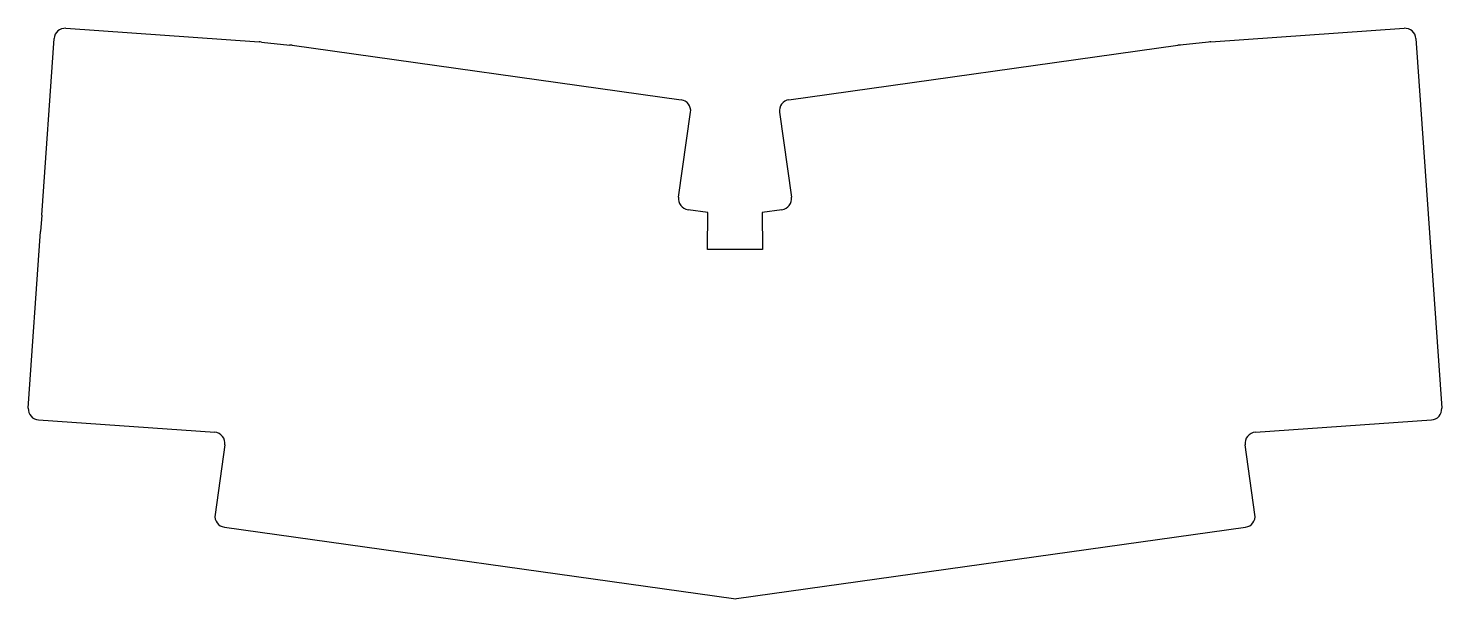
# Model space of a CAD drawing. Header units: millimetres. Extents: x 101 to 356, y -133 to -30.
import ezdxf

# ---------------------------------------------------------------- set-up
doc = ezdxf.new("R2010")
doc.units = ezdxf.units.MM

msp = doc.modelspace()

# ---------------------------------------------------------------- linework, layer by layer
for p, q in [((107.7, -29.58), (142.61, -32.03)), ((314.66, -32.03), (349.58, -29.58)), ((103.33, -63.36), (105.56, -31.44)), ((143.04, -32.1), (148.14, -32.63)), ((148.6, -32.64), (218.91, -42.52)), ((238.37, -42.52), (308.68, -32.64)), ((314.23, -32.1), (309.14, -32.63)), ((351.71, -31.44), (356.39, -98.28)), ((218.45, -60.13), (220.61, -44.78)), ((236.67, -44.78), (238.83, -60.13)), ((103.33, -63.36), (103.12, -66.36)), ((223.75, -62.9), (220.15, -62.39)), ((223.68, -69.6), (223.75, -62.9)), ((237.13, -62.39), (233.53, -62.9)), ((233.53, -62.9), (233.59, -69.6)), ((100.89, -98.28), (103.12, -66.36)), ((233.59, -69.6), (223.68, -69.6)), ((102.75, -100.41), (134.58, -102.64)), ((322.7, -102.64), (354.53, -100.41)), ((136.42, -104.91), (134.65, -117.53)), ((322.63, -117.53), (320.86, -104.91)), ((136.35, -119.79), (228.36, -132.72)), ((228.92, -132.72), (320.93, -119.79))]:
    msp.add_line(p, q)
for centre, start, end in [((107.56, -31.58), 86, 176), ((349.72, -31.58), 4, 94), ((142.47, -34.02), 433.4489, 86), ((148.32, -34.62), 82, 95.2543), ((308.96, -34.62), 84.7457, 98), ((314.8, -34.02), 94, 106.5511), ((218.63, -44.5), 352, 82), ((238.65, -44.5), 98, 188), ((220.43, -60.41), 172, 262), ((236.85, -60.41), 278, 8), ((102.89, -98.42), 176, 266), ((354.39, -98.42), 274, 4), ((134.44, -104.63), 352, 86), ((322.84, -104.63), 94, 188), ((136.63, -117.81), 172, 262), ((320.65, -117.81), 278, 8), ((228.64, -130.74), 262, 278)]:
    msp.add_arc(centre, 2, start, end)

doc.saveas('drawing.dxf')
